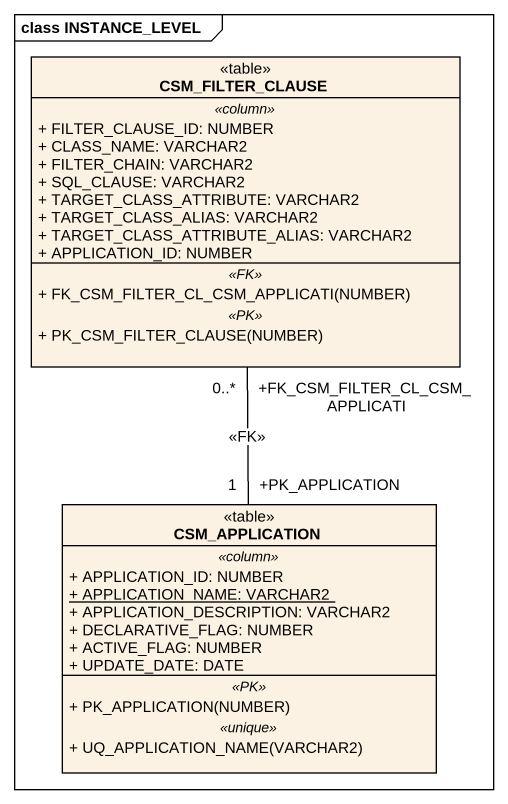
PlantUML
@startuml
mainframe class INSTANCE_LEVEL
hide circle
hide empty members
skinparam classAttributeIconSize 0
class CSM_FILTER_CLAUSE <<table>> {
  .. <<column>> ..
  + FILTER_CLAUSE_ID: NUMBER
  + CLASS_NAME: VARCHAR2
  + FILTER_CHAIN: VARCHAR2
  + SQL_CLAUSE: VARCHAR2
  + TARGET_CLASS_ATTRIBUTE: VARCHAR2
  + TARGET_CLASS_ALIAS: VARCHAR2
  + TARGET_CLASS_ATTRIBUTE_ALIAS: VARCHAR2
  + APPLICATION_ID: NUMBER
  .. <<FK>> ..
  + FK_CSM_FILTER_CL_CSM_APPLICATI(NUMBER)
  .. <<PK>> ..
  + PK_CSM_FILTER_CLAUSE(NUMBER)
}
class CSM_APPLICATION <<table>> {
  .. <<column>> ..
  + APPLICATION_ID: NUMBER
  {static} + APPLICATION_NAME: VARCHAR2
  + APPLICATION_DESCRIPTION: VARCHAR2
  + DECLARATIVE_FLAG: NUMBER
  + ACTIVE_FLAG: NUMBER
  + UPDATE_DATE: DATE
  .. <<PK>> ..
  + PK_APPLICATION(NUMBER)
  .. <<unique>> ..
  + UQ_APPLICATION_NAME(VARCHAR2)
}
CSM_FILTER_CLAUSE "+FK_CSM_FILTER_CL_CSM_APPLICATI\n0..*" -- "+PK_APPLICATION\n1" CSM_APPLICATION : <<FK>>
@enduml
